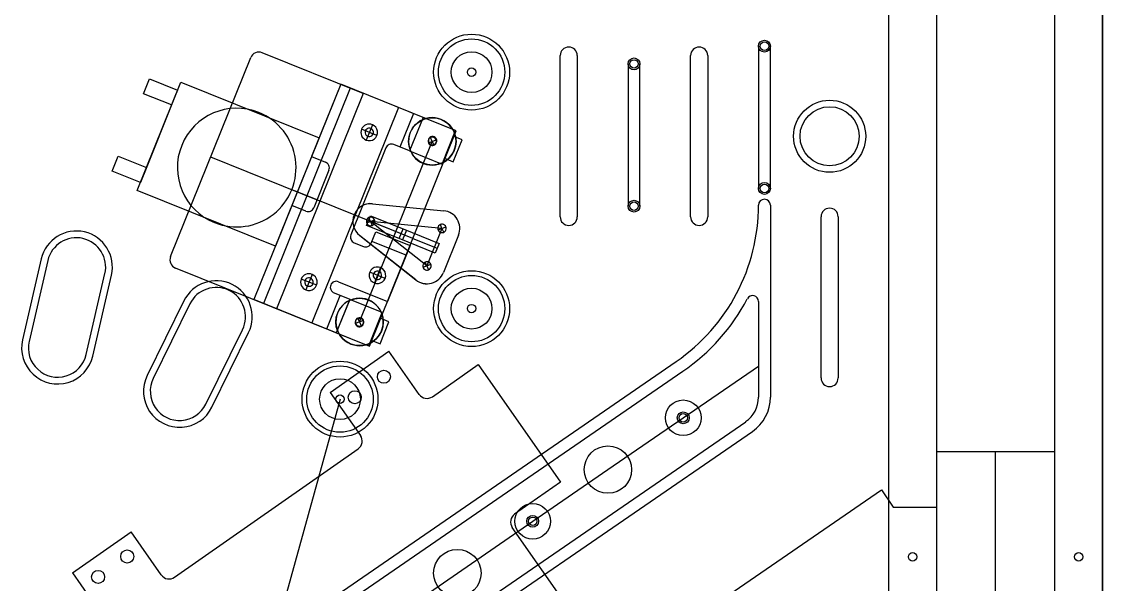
# Model space of a CAD drawing. Extents: x 0 to 23.2, y -2.3 to 46.
# Drawn here: x 11.61 to 23, y 8.46 to 14.39 of the extents above; entities that cross this region are included whole.
import ezdxf

# ---------------------------------------------------------------- set-up
doc = ezdxf.new("R2010")
doc.units = 0
doc.header["$LTSCALE"] = 5.77014
doc.header["$MEASUREMENT"] = 0
for name, color, linetype, true_color in [('1_250BIT_500DEP', 5, 'Continuous', 0x0000ff), ('2_250BIT_250DEP', 3, 'Continuous', 0x00ff00), ('6_125BIT_500DEP', 5, 'Continuous', 0x0000ff), ('7_VCARVE_BIT', 5, 'Continuous', 0x0000ff), ('8_250BIT_500OUTLINE', 5, 'Continuous', 0x0000ff), ('DF_COMPONENT', 4, 'Continuous', 0x00ffff)]:
    doc.layers.add(name, color=color, linetype=linetype, true_color=true_color)

msp = doc.modelspace()

# ---------------------------------------------------------------- linework, layer by layer
at = {"linetype": 'Continuous'}
for p, q in [((14.861, 10.484), (15.48, 10.918)), ((15.798, 10.463), (15.48, 10.918)), ((15.938, 10.438), (16.422, 10.777)), ((16.422, 10.777), (17.289, 9.539)), ((14.861, 10.484), (15.179, 10.029)), ((13.22, 8.535), (15.155, 9.89)), ((17.289, 9.539), (16.805, 9.2)), ((12.143, 8.581), (12.762, 9.015)), ((13.08, 8.56), (12.762, 9.015)), ((17.69, 7.761), (16.78, 9.061)), ((12.143, 8.581), (12.461, 8.126))]:
    msp.add_line(p, q, dxfattribs=at)
for centre in [(15.427, 10.649), (15.119, 10.433), (12.721, 8.754), (12.414, 8.539)]:
    msp.add_circle(centre, 0.069, dxfattribs=at)
for points in [[(15.798, 10.463), (15.814, 10.441), (15.837, 10.426), (15.863, 10.422)], [(15.863, 10.422), (15.889, 10.417), (15.916, 10.423), (15.938, 10.438)], [(15.196, 9.955), (15.201, 9.981), (15.195, 10.008), (15.179, 10.029)], [(15.155, 9.89), (15.177, 9.905), (15.191, 9.928), (15.196, 9.955)], [(16.764, 9.136), (16.759, 9.109), (16.765, 9.082), (16.78, 9.061)], [(16.805, 9.2), (16.783, 9.185), (16.768, 9.162), (16.764, 9.136)], [(13.08, 8.56), (13.096, 8.538), (13.119, 8.523), (13.145, 8.518)], [(13.145, 8.518), (13.171, 8.514), (13.198, 8.52), (13.22, 8.535)]]:
    msp.add_open_spline(points, degree=3, dxfattribs=at)
at = {"layer": '1_250BIT_500DEP', "linetype": 'Continuous'}
for p, q in [((15.305, 12.472), (16.057, 12.399)), ((15.764, 11.67), (15.17, 12.139)), ((16.213, 12.142), (16.054, 11.747)), ((11.883, 11.875), (11.686, 11.022)), ((12.289, 10.883), (12.486, 11.736)), ((13.381, 11.418), (12.995, 10.632)), ((13.551, 10.359), (13.936, 11.145))]:
    msp.add_line(p, q, dxfattribs=at)
for centre, radius in [((20.125, 13.184), 0.312), ((15.937, 13.13), 0.25), ((15.17, 11.227), 0.25)]:
    msp.add_circle(centre, radius, dxfattribs=at)
for centre, radius, start, end in [((15.287, 12.286), 0.188, 84.4065, 231.7345), ((16.039, 12.212), 0.188, 338.0705, 84.4065), ((12.185, 11.805), 0.309, 346.9889, 166.9889), ((15.88, 11.817), 0.188, 231.7345, 338.0705), ((13.659, 11.281), 0.309, 333.8632, 153.8632), ((11.988, 10.953), 0.309, 166.9889, 346.9889), ((13.273, 10.496), 0.309, 153.8632, 333.8632)]:
    msp.add_arc(centre, radius, start, end, dxfattribs=at)
at = {"layer": '2_250BIT_250DEP', "linetype": 'Continuous'}
for p, q in [((11.815, 11.891), (11.618, 11.038)), ((12.358, 10.867), (12.555, 11.72)), ((13.317, 11.449), (12.932, 10.663)), ((13.614, 10.328), (14, 11.114))]:
    msp.add_line(p, q, dxfattribs=at)
msp.add_circle((20.125, 13.184), 0.38, dxfattribs=at)
for centre, start, end in [((12.185, 11.805), 346.9889, 166.9889), ((13.659, 11.281), 333.8632, 153.8632), ((11.988, 10.953), 166.9889, 346.9889), ((13.273, 10.496), 153.8632, 333.8632)]:
    msp.add_arc(centre, 0.38, start, end, dxfattribs=at)
at = {"layer": '6_125BIT_500DEP', "linetype": 'Continuous'}
for p, q in [((17.285, 12.334), (17.285, 14.034)), ((17.465, 14.034), (17.465, 12.334)), ((18.66, 12.334), (18.66, 14.034)), ((18.84, 14.034), (18.84, 12.334)), ((20.035, 10.636), (20.035, 12.336)), ((20.215, 12.336), (20.215, 10.636))]:
    msp.add_line(p, q, dxfattribs=at)
for centre, start, end in [((17.375, 14.034), 0, 180), ((18.75, 14.034), 0, 180), ((20.125, 12.336), 0, 180), ((17.375, 12.334), 180, 0), ((18.75, 12.334), 180, 0), ((20.125, 10.636), 180, 0)]:
    msp.add_arc(centre, 0.09, start, end, dxfattribs=at)
at = {"layer": '7_VCARVE_BIT', "linetype": 'Continuous'}
for centre in [(19.438, 14.134), (16.351, 13.86), (18.063, 13.947), (19.438, 12.634), (18.063, 12.447), (16.351, 11.367), (14.964, 10.413), (18.582, 10.216), (16.995, 9.125), (21, 8.75), (22.75, 8.75)]:
    msp.add_circle(centre, 0.0445, dxfattribs=at)
at = {"layer": '8_250BIT_500OUTLINE', "linetype": 'Continuous'}
msp.add_line((23, 4.25), (23, 46), dxfattribs=at)
at = {"layer": 'DF_COMPONENT', "linetype": 'Continuous'}
for p, q in [((22.5, 4.25), (22.5, 46)), ((23, 46), (23, 4.25)), ((20.75, 7.201), (20.75, 15.321)), ((21.25, 15.321), (21.25, 7.201)), ((19.375, 14.134), (19.375, 12.634)), ((19.5, 12.634), (19.5, 14.134)), ((13.178, 11.915), (14.024, 14.014)), ((15.209, 13.636), (14.143, 14.065)), ((18, 13.947), (18, 12.447)), ((18.125, 12.447), (18.125, 13.947)), ((12.891, 13.633), (12.955, 13.791)), ((12.955, 13.791), (13.252, 13.671)), ((12.826, 12.613), (13.286, 13.755)), ((13.252, 13.671), (13.189, 13.514)), ((13.286, 13.755), (14.744, 13.168)), ((14.971, 13.732), (14.057, 11.462)), ((15.072, 13.691), (14.158, 11.421)), ((14.971, 13.732), (14.664, 12.971)), ((15.839, 13.383), (14.971, 13.732)), ((16.189, 13.241), (14.971, 13.732)), ((13.189, 13.514), (12.891, 13.633)), ((13.22, 13.592), (12.891, 12.775)), ((15.209, 13.636), (14.295, 11.366)), ((15.58, 13.487), (14.666, 11.217)), ((15.738, 13.423), (15.596, 13.07)), ((15.839, 13.383), (15.697, 13.03)), ((15.839, 13.383), (15.697, 13.03)), ((16.182, 13.244), (15.839, 13.383)), ((15.353, 13.192), (15.191, 13.258)), ((15.305, 13.306), (15.239, 13.144)), ((15.275, 10.971), (16.189, 13.241)), ((16.04, 12.891), (16.182, 13.244)), ((14.744, 13.168), (14.284, 12.026)), ((15.17, 11.227), (15.937, 13.13)), ((15.239, 13.144), (15.239, 13.144)), ((15.239, 13.144), (15.239, 13.144)), ((15.255, 13.184), (15.255, 13.184)), ((15.255, 13.184), (15.255, 13.184)), ((15.937, 13.13), (15.896, 13.113)), ((15.937, 13.13), (15.919, 13.171)), ((15.937, 13.13), (15.978, 13.147)), ((15.937, 13.13), (15.954, 13.089)), ((15.937, 13.13), (15.937, 13.13)), ((16.158, 13.184), (16.065, 12.952)), ((16.251, 13.147), (16.158, 13.184)), ((16.158, 12.914), (16.251, 13.147)), ((15.448, 13.061), (15.079, 12.144)), ((15.697, 13.03), (15.531, 13.096)), ((15.697, 13.03), (16.04, 12.891)), ((15.92, 13.089), (15.92, 13.089)), ((15.92, 13.089), (15.92, 13.089)), ((15.923, 13.096), (15.923, 13.096)), ((15.923, 13.096), (15.923, 13.096)), ((12.563, 12.816), (12.626, 12.974)), ((12.626, 12.974), (12.923, 12.854)), ((14.752, 12.501), (13.601, 12.964)), ((14.664, 12.971), (14.812, 12.911)), ((15.843, 12.898), (15.843, 12.898)), ((15.843, 12.898), (15.843, 12.898)), ((16.065, 12.952), (16.158, 12.914)), ((12.86, 12.696), (12.563, 12.816)), ((12.923, 12.854), (12.86, 12.696)), ((14.847, 12.828), (14.687, 12.431)), ((14.284, 12.026), (12.826, 12.613)), ((14.514, 12.597), (14.456, 12.62)), ((15.732, 12.106), (14.514, 12.597)), ((14.457, 12.455), (14.057, 11.462)), ((14.605, 12.396), (14.457, 12.455)), ((15.307, 12.472), (16.058, 12.399)), ((19.5, 12.458), (19.5, 10.433)), ((15.243, 12.245), (15.284, 12.346)), ((15.287, 12.286), (15.269, 12.327)), ((15.284, 12.346), (15.664, 12.193)), ((13.642, 12.274), (13.642, 12.274)), ((13.642, 12.274), (13.642, 12.274)), ((15.623, 12.092), (15.243, 12.245)), ((15.287, 12.286), (15.246, 12.268)), ((15.732, 12.106), (15.263, 12.295)), ((15.27, 12.244), (15.27, 12.244)), ((15.27, 12.244), (15.27, 12.244)), ((15.287, 12.286), (15.328, 12.303)), ((15.287, 12.286), (15.304, 12.245)), ((15.88, 11.817), (15.287, 12.286)), ((16.039, 12.212), (15.287, 12.286)), ((15.588, 12.106), (15.628, 12.207)), ((15.664, 12.193), (15.623, 12.092)), ((15.628, 12.207), (16.008, 12.054)), ((16.039, 12.212), (15.88, 11.817)), ((16.039, 12.212), (15.998, 12.195)), ((16.039, 12.212), (16.022, 12.253)), ((16.039, 12.212), (16.08, 12.23)), ((16.039, 12.212), (16.057, 12.171)), ((15.172, 12.137), (15.764, 11.67)), ((15.293, 12.058), (15.341, 12.177)), ((15.662, 11.93), (15.3, 12.076)), ((15.341, 12.177), (15.702, 12.032)), ((15.967, 11.953), (15.588, 12.106)), ((15.732, 12.106), (15.988, 12.004)), ((16.023, 12.171), (16.023, 12.171)), ((16.023, 12.171), (16.023, 12.171)), ((16.213, 12.142), (16.055, 11.747)), ((15.114, 12.061), (15.21, 12.023)), ((15.702, 12.032), (15.465, 11.443)), ((16.008, 12.054), (15.967, 11.953)), ((15.88, 11.817), (15.863, 11.858)), ((14.295, 11.366), (13.229, 11.795)), ((15.44, 11.686), (15.277, 11.752)), ((15.391, 11.8), (15.326, 11.638)), ((15.88, 11.817), (15.839, 11.8)), ((15.864, 11.776), (15.864, 11.776)), ((15.864, 11.776), (15.864, 11.776)), ((15.88, 11.817), (15.921, 11.835)), ((15.88, 11.817), (15.898, 11.776)), ((14.718, 11.614), (14.555, 11.679)), ((14.669, 11.728), (14.604, 11.565)), ((14.949, 11.651), (15.465, 11.443)), ((15.326, 11.638), (15.326, 11.638)), ((15.326, 11.638), (15.326, 11.638)), ((15.342, 11.678), (15.342, 11.678)), ((15.342, 11.678), (15.342, 11.678)), ((14.604, 11.565), (14.604, 11.565)), ((14.604, 11.565), (14.604, 11.565)), ((14.62, 11.605), (14.62, 11.605)), ((14.62, 11.605), (14.62, 11.605)), ((14.824, 11.153), (14.966, 11.507)), ((14.866, 11.616), (14.866, 11.616)), ((14.902, 11.533), (15.067, 11.466)), ((14.057, 11.462), (15.275, 10.971)), ((14.925, 11.112), (14.057, 11.462)), ((15.067, 11.466), (14.925, 11.112)), ((15.067, 11.465), (14.925, 11.112)), ((15.41, 11.327), (15.067, 11.465)), ((19.375, 11.442), (19.375, 10.433)), ((15.268, 10.974), (15.41, 11.327)), ((15.17, 11.227), (15.129, 11.209)), ((15.151, 11.178), (15.151, 11.178)), ((15.151, 11.178), (15.151, 11.178)), ((15.17, 11.227), (15.153, 11.268)), ((15.154, 11.185), (15.154, 11.185)), ((15.154, 11.185), (15.154, 11.185)), ((15.17, 11.227), (15.211, 11.244)), ((15.17, 11.227), (15.188, 11.186)), ((15.386, 11.266), (15.293, 11.034)), ((15.479, 11.229), (15.386, 11.266)), ((15.386, 10.997), (15.479, 11.229)), ((14.925, 11.112), (15.268, 10.974)), ((15.077, 10.994), (15.077, 10.994)), ((15.077, 10.994), (15.077, 10.994)), ((15.293, 11.034), (15.386, 10.997)), ((14.087, 7.77), (18.508, 10.81)), ((18.582, 10.216), (19.375, 10.761)), ((14.367, 7.811), (18.579, 10.707)), ((14.964, 10.413), (14.048, 7.098)), ((14.827, 7.141), (19.24, 10.175)), ((17.788, 9.67), (18.582, 10.216)), ((14.689, 6.895), (19.311, 10.072)), ((21.875, 9.858), (21.25, 9.858)), ((22.5, 9.858), (21.875, 9.858)), ((21.875, 6), (21.875, 9.858)), ((16.995, 9.125), (17.788, 9.67)), ((12.734, 4), (20.671, 9.457)), ((20.671, 9.457), (20.796, 9.275)), ((20.796, 9.275), (21.25, 9.275)), ((21.25, 9.275), (21.25, 0)), ((16.201, 8.579), (16.995, 9.125)), ((15.408, 8.033), (16.201, 8.579))]:
    msp.add_line(p, q, dxfattribs=at)
for centre, radius in [((16.351, 13.86), 0.4), ((16.351, 13.86), 0.35), ((19.438, 14.134), 0.0625), ((16.351, 13.86), 0.215), ((18.063, 13.947), 0.0625), ((19.438, 12.634), 0.0625), ((18.063, 12.447), 0.0625), ((16.351, 11.367), 0.4), ((16.351, 11.367), 0.35), ((16.351, 11.367), 0.215), ((14.964, 10.413), 0.4), ((14.964, 10.413), 0.35), ((14.964, 10.413), 0.215), ((18.582, 10.216), 0.188), ((18.582, 10.216), 0.0625), ((17.788, 9.67), 0.25), ((16.995, 9.125), 0.188), ((16.995, 9.125), 0.0625), ((16.201, 8.579), 0.25)]:
    msp.add_circle(centre, radius, dxfattribs=at)
for centre, radius, start, end in [((17.375, 12.458), 2, 304.5085, 0), ((19.438, 12.458), 0.0625, 0, 180), ((17.375, 12.458), 2.125, 304.5085, 332.3396), ((19.313, 11.442), 0.0625, 0, 152.3396), ((19.063, 10.433), 0.312, 304.5085, 0), ((19.063, 10.433), 0.438, 304.5085, 0)]:
    msp.add_arc(centre, radius, start, end, dxfattribs=at)
for points in [[(14.073, 14.064), (14.05, 14.055), (14.033, 14.037), (14.024, 14.014)], [(14.143, 14.065), (14.121, 14.074), (14.095, 14.074), (14.073, 14.064)], [(14.109, 13.434), (13.788, 13.563), (13.424, 13.408), (13.295, 13.088)], [(14.495, 12.942), (14.463, 13.163), (14.316, 13.351), (14.109, 13.434)], [(16.03, 13.362), (15.947, 13.396), (15.853, 13.382), (15.783, 13.327)], [(16.185, 13.165), (16.172, 13.254), (16.113, 13.329), (16.03, 13.362)], [(15.191, 13.258), (15.173, 13.213), (15.194, 13.162), (15.239, 13.144)], [(15.305, 13.306), (15.26, 13.324), (15.209, 13.303), (15.191, 13.258)], [(15.245, 13.26), (15.232, 13.25), (15.226, 13.235), (15.228, 13.219)], [(15.228, 13.219), (15.23, 13.203), (15.241, 13.19), (15.255, 13.184)], [(15.289, 13.266), (15.274, 13.272), (15.257, 13.27), (15.245, 13.26)], [(15.316, 13.231), (15.314, 13.247), (15.303, 13.26), (15.289, 13.266)], [(15.3, 13.19), (15.312, 13.2), (15.318, 13.216), (15.316, 13.231)], [(15.359, 13.237), (15.354, 13.268), (15.334, 13.295), (15.305, 13.306)], [(15.326, 13.156), (15.351, 13.175), (15.363, 13.206), (15.359, 13.237)], [(15.783, 13.327), (15.712, 13.272), (15.676, 13.183), (15.689, 13.095)], [(15.239, 13.144), (15.268, 13.132), (15.301, 13.137), (15.326, 13.156)], [(15.255, 13.184), (15.27, 13.178), (15.287, 13.18), (15.3, 13.19)], [(15.531, 13.096), (15.515, 13.103), (15.498, 13.103), (15.482, 13.096)], [(15.909, 13.165), (15.897, 13.155), (15.89, 13.14), (15.893, 13.124)], [(15.912, 13.172), (15.9, 13.162), (15.893, 13.147), (15.896, 13.131)], [(15.893, 13.124), (15.895, 13.108), (15.905, 13.095), (15.92, 13.089)], [(15.896, 13.131), (15.898, 13.115), (15.908, 13.102), (15.923, 13.096)], [(15.953, 13.171), (15.939, 13.177), (15.922, 13.175), (15.909, 13.165)], [(15.956, 13.178), (15.941, 13.184), (15.925, 13.182), (15.912, 13.172)], [(15.923, 13.096), (15.938, 13.09), (15.955, 13.092), (15.967, 13.102)], [(15.981, 13.136), (15.979, 13.152), (15.968, 13.165), (15.953, 13.171)], [(15.984, 13.143), (15.981, 13.159), (15.971, 13.172), (15.956, 13.178)], [(15.964, 13.095), (15.977, 13.105), (15.983, 13.121), (15.981, 13.136)], [(15.967, 13.102), (15.98, 13.112), (15.986, 13.127), (15.984, 13.143)], [(16.091, 12.933), (16.161, 12.988), (16.197, 13.077), (16.185, 13.165)], [(13.295, 13.088), (13.166, 12.767), (13.321, 12.403), (13.642, 12.274)], [(15.482, 13.096), (15.467, 13.089), (15.455, 13.077), (15.448, 13.061)], [(15.689, 13.095), (15.702, 13.006), (15.76, 12.931), (15.843, 12.898)], [(15.92, 13.089), (15.935, 13.083), (15.952, 13.085), (15.964, 13.095)], [(14.261, 12.361), (14.437, 12.499), (14.526, 12.721), (14.495, 12.942)], [(14.847, 12.877), (14.84, 12.893), (14.828, 12.905), (14.812, 12.911)], [(14.847, 12.828), (14.854, 12.844), (14.854, 12.862), (14.847, 12.877)], [(15.843, 12.898), (15.926, 12.865), (16.021, 12.878), (16.091, 12.933)], [(14.653, 12.396), (14.669, 12.403), (14.681, 12.415), (14.687, 12.431)], [(15.307, 12.472), (15.223, 12.481), (15.144, 12.434), (15.113, 12.356)], [(13.642, 12.274), (13.849, 12.19), (14.085, 12.224), (14.261, 12.361)], [(14.605, 12.396), (14.62, 12.389), (14.638, 12.39), (14.653, 12.396)], [(15.113, 12.356), (15.081, 12.278), (15.105, 12.189), (15.172, 12.137)], [(15.259, 12.321), (15.247, 12.311), (15.24, 12.295), (15.243, 12.28)], [(15.303, 12.327), (15.289, 12.333), (15.272, 12.331), (15.259, 12.321)], [(15.331, 12.292), (15.329, 12.308), (15.318, 12.321), (15.303, 12.327)], [(16.2, 12.309), (16.169, 12.36), (16.116, 12.393), (16.058, 12.399)], [(16.213, 12.142), (16.235, 12.197), (16.23, 12.259), (16.2, 12.309)], [(15.243, 12.28), (15.245, 12.264), (15.255, 12.25), (15.27, 12.244)], [(15.27, 12.244), (15.285, 12.239), (15.302, 12.241), (15.314, 12.251)], [(15.314, 12.251), (15.327, 12.261), (15.333, 12.276), (15.331, 12.292)], [(16.012, 12.247), (15.999, 12.237), (15.993, 12.222), (15.995, 12.206)], [(15.995, 12.206), (15.997, 12.19), (16.008, 12.177), (16.023, 12.171)], [(16.056, 12.253), (16.041, 12.259), (16.024, 12.257), (16.012, 12.247)], [(16.083, 12.218), (16.081, 12.234), (16.071, 12.247), (16.056, 12.253)], [(16.067, 12.177), (16.079, 12.187), (16.086, 12.203), (16.083, 12.218)], [(15.079, 12.144), (15.073, 12.128), (15.073, 12.111), (15.08, 12.095)], [(15.08, 12.095), (15.086, 12.08), (15.099, 12.067), (15.114, 12.061)], [(16.023, 12.171), (16.037, 12.165), (16.054, 12.167), (16.067, 12.177)], [(15.21, 12.023), (15.226, 12.016), (15.243, 12.017), (15.259, 12.023)], [(15.259, 12.023), (15.274, 12.03), (15.286, 12.042), (15.293, 12.058)], [(13.178, 11.915), (13.169, 11.892), (13.169, 11.867), (13.179, 11.844)], [(15.853, 11.852), (15.84, 11.843), (15.834, 11.827), (15.836, 11.811)], [(15.897, 11.859), (15.882, 11.865), (15.865, 11.862), (15.853, 11.852)], [(15.925, 11.824), (15.922, 11.839), (15.912, 11.853), (15.897, 11.859)], [(13.179, 11.844), (13.189, 11.822), (13.207, 11.804), (13.229, 11.795)], [(14.669, 11.728), (14.624, 11.746), (14.573, 11.724), (14.555, 11.679)], [(15.304, 11.788), (15.28, 11.769), (15.267, 11.738), (15.272, 11.707)], [(15.391, 11.8), (15.362, 11.812), (15.329, 11.807), (15.304, 11.788)], [(15.331, 11.754), (15.318, 11.744), (15.312, 11.728), (15.314, 11.713)], [(15.375, 11.76), (15.36, 11.766), (15.344, 11.764), (15.331, 11.754)], [(15.403, 11.725), (15.4, 11.741), (15.39, 11.754), (15.375, 11.76)], [(15.445, 11.731), (15.441, 11.762), (15.42, 11.789), (15.391, 11.8)], [(15.836, 11.811), (15.839, 11.795), (15.849, 11.782), (15.864, 11.776)], [(15.864, 11.776), (15.879, 11.77), (15.895, 11.773), (15.908, 11.782)], [(15.908, 11.782), (15.92, 11.792), (15.927, 11.808), (15.925, 11.824)], [(15.929, 11.636), (15.986, 11.651), (16.032, 11.692), (16.055, 11.747)], [(14.555, 11.679), (14.537, 11.634), (14.559, 11.583), (14.604, 11.565)], [(14.609, 11.682), (14.597, 11.672), (14.59, 11.656), (14.592, 11.64)], [(14.592, 11.64), (14.595, 11.625), (14.605, 11.611), (14.62, 11.605)], [(14.653, 11.688), (14.638, 11.694), (14.622, 11.691), (14.609, 11.682)], [(14.681, 11.653), (14.678, 11.669), (14.668, 11.682), (14.653, 11.688)], [(14.664, 11.611), (14.677, 11.621), (14.683, 11.637), (14.681, 11.653)], [(14.723, 11.659), (14.719, 11.69), (14.698, 11.716), (14.669, 11.728)], [(14.691, 11.578), (14.715, 11.597), (14.728, 11.628), (14.723, 11.659)], [(14.9, 11.65), (14.885, 11.644), (14.873, 11.631), (14.866, 11.616)], [(14.949, 11.651), (14.933, 11.657), (14.916, 11.657), (14.9, 11.65)], [(15.272, 11.707), (15.276, 11.676), (15.297, 11.649), (15.326, 11.638)], [(15.314, 11.713), (15.317, 11.697), (15.327, 11.684), (15.342, 11.678)], [(15.326, 11.638), (15.355, 11.626), (15.388, 11.631), (15.412, 11.65)], [(15.342, 11.678), (15.357, 11.672), (15.373, 11.674), (15.386, 11.684)], [(15.386, 11.684), (15.398, 11.694), (15.405, 11.709), (15.403, 11.725)], [(15.412, 11.65), (15.437, 11.669), (15.45, 11.7), (15.445, 11.731)], [(15.764, 11.67), (15.811, 11.633), (15.872, 11.621), (15.929, 11.636)], [(14.604, 11.565), (14.633, 11.554), (14.666, 11.558), (14.691, 11.578)], [(14.62, 11.605), (14.635, 11.599), (14.651, 11.602), (14.664, 11.611)], [(14.866, 11.616), (14.86, 11.6), (14.86, 11.582), (14.867, 11.567)], [(14.867, 11.567), (14.873, 11.551), (14.886, 11.539), (14.902, 11.533)], [(15.016, 11.424), (14.946, 11.368), (14.91, 11.28), (14.923, 11.191)], [(15.264, 11.459), (15.181, 11.492), (15.087, 11.479), (15.016, 11.424)], [(15.418, 11.262), (15.406, 11.35), (15.347, 11.425), (15.264, 11.459)], [(14.923, 11.191), (14.935, 11.103), (14.994, 11.028), (15.077, 10.994)], [(15.14, 11.255), (15.128, 11.245), (15.121, 11.229), (15.124, 11.213)], [(15.143, 11.262), (15.13, 11.252), (15.124, 11.236), (15.126, 11.22)], [(15.124, 11.213), (15.126, 11.198), (15.136, 11.184), (15.151, 11.178)], [(15.126, 11.22), (15.129, 11.205), (15.139, 11.191), (15.154, 11.185)], [(15.184, 11.261), (15.17, 11.267), (15.153, 11.264), (15.14, 11.255)], [(15.187, 11.268), (15.172, 11.274), (15.156, 11.271), (15.143, 11.262)], [(15.151, 11.178), (15.166, 11.172), (15.183, 11.175), (15.195, 11.185)], [(15.154, 11.185), (15.169, 11.179), (15.185, 11.182), (15.198, 11.191)], [(15.212, 11.226), (15.21, 11.242), (15.199, 11.255), (15.184, 11.261)], [(15.215, 11.233), (15.212, 11.249), (15.202, 11.262), (15.187, 11.268)], [(15.195, 11.185), (15.208, 11.194), (15.214, 11.21), (15.212, 11.226)], [(15.198, 11.191), (15.21, 11.201), (15.217, 11.217), (15.215, 11.233)], [(15.325, 11.03), (15.395, 11.085), (15.431, 11.173), (15.418, 11.262)], [(15.077, 10.994), (15.16, 10.961), (15.254, 10.974), (15.325, 11.03)]]:
    msp.add_open_spline(points, degree=3, dxfattribs=at)

doc.saveas('drawing.dxf')
